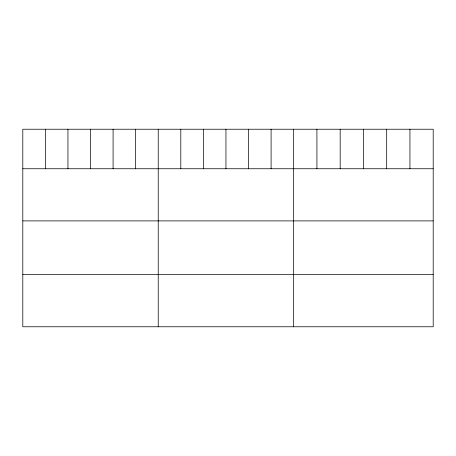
<?xml version="1.0" encoding="UTF-8"?>
<svg xmlns="http://www.w3.org/2000/svg" width="456" height="456" viewBox="0 0 456 456"><rect width="100%" height="100%" fill="white"/><g stroke="black" fill="none" stroke-linecap="round" stroke-linejoin="round"><path stroke-width="0.68" d="M433.2 168.748L433.2 326.77L22.8 326.77L22.8 129.23L433.2 129.23L433.2 168.748L22.8 168.748M22.8 220.898L433.2 220.898M22.8 274.62L433.2 274.62M409.944 129.23L409.944 168.748M386.688 129.23L386.688 168.748M363.432 129.23L363.432 168.748M340.176 129.23L340.176 168.748M316.92 129.23L316.92 168.748M293.664 129.23L293.664 326.77M271.092 129.23L271.092 168.748M248.52 129.23L248.52 168.748M225.948 129.23L225.948 168.748M203.376 129.23L203.376 168.748M180.804 129.23L180.804 168.748M158.232 129.23L158.232 326.77M135.66 129.23L135.66 168.748M113.088 129.23L113.088 168.748M90.516 129.23L90.516 168.748M67.944 129.23L67.944 168.748M45.372 129.23L45.372 168.748"/></g></svg>
